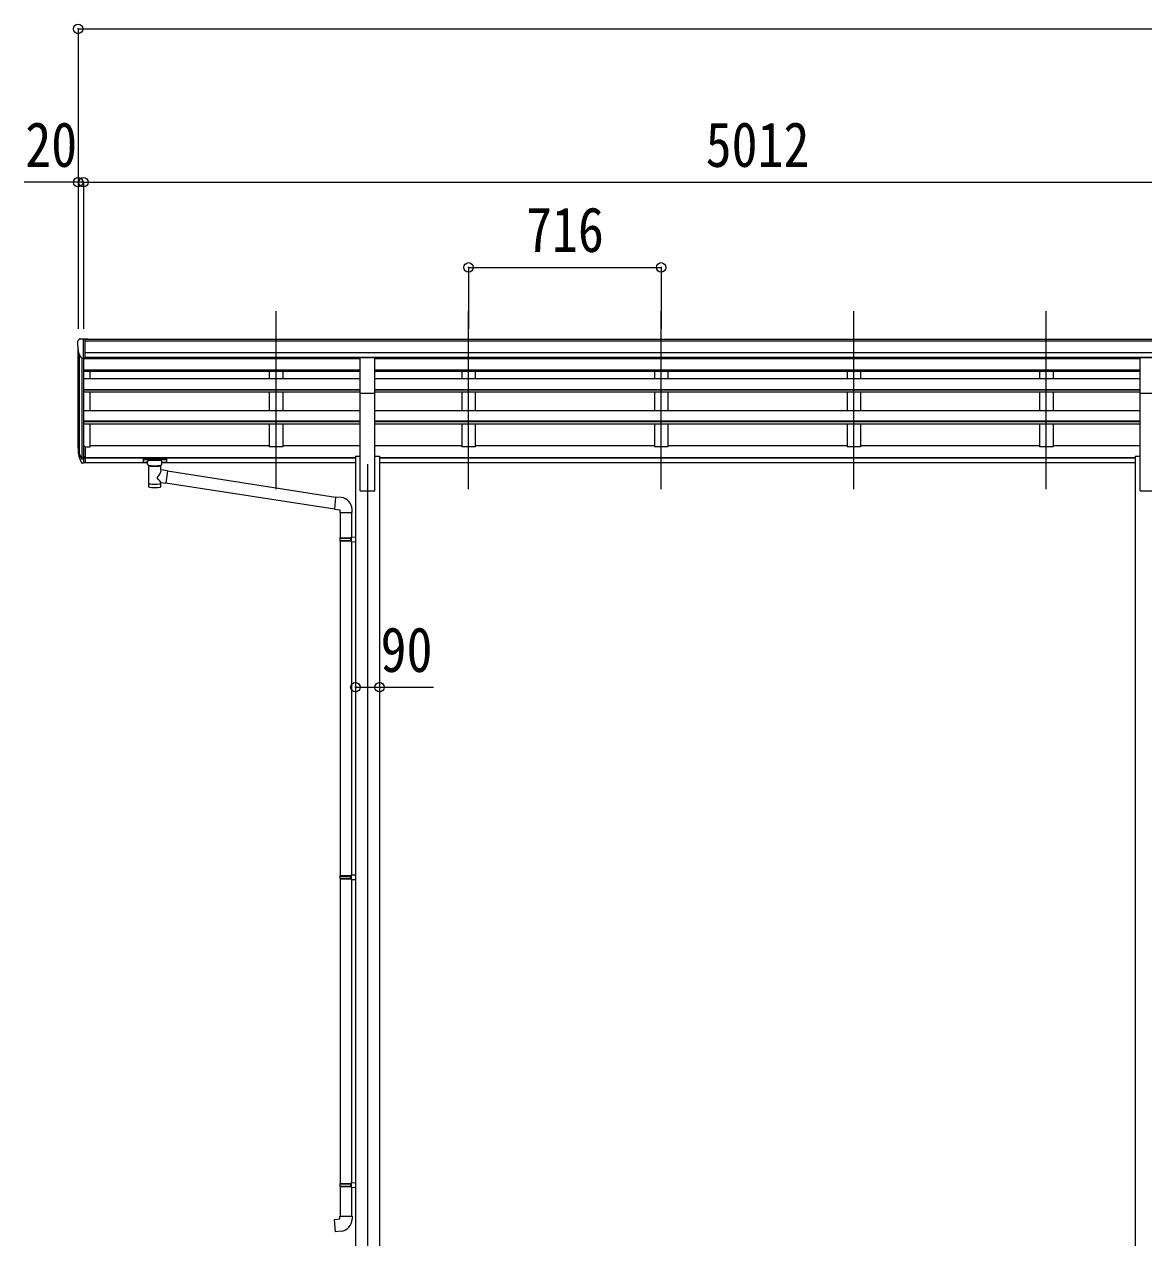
# Model space of a CAD drawing. Units: millimetres at full size. Extents: x -9783 to 9892, y -6828 to 6752.
# Drawn here: x -3177 to 986, y -3782 to 731 of the extents above; entities that cross this region are included whole.
import ezdxf
from ezdxf.enums import TextEntityAlignment as Align

# ---------------------------------------------------------------- set-up
doc = ezdxf.new("R2010")
doc.units = ezdxf.units.MM
doc.header["$LTSCALE"] = 35
doc.header["$PDMODE"] = 32
doc.header["$PDSIZE"] = 35
for name, color, linetype, lineweight in [('0-1_本体', 4, 'Continuous', 9), ('0-2_部品', 7, 'Continuous', 9), ('0-8_PARTS2', 2, 'Continuous', 9), ('0-A_寸法', 6, 'Continuous', 9)]:
    doc.layers.add(name, color=color, linetype=linetype, lineweight=lineweight)
doc.styles.add('ＭＳ ゴシック', font='')
doc.styles.get('ＭＳ ゴシック').set_extended_font_data('MS Gothic')

msp = doc.modelspace()

# ---------------------------------------------------------------- linework, layer by layer
at = {"layer": '0-1_本体'}
for p, q in [((-2950.15, -440.57), (2038.85, -440.57)), ((-2950.15, -445.92), (2038.85, -445.92)), ((-2976.65, -841.56), (-2976.65, -477.32)), ((-2972.36, -496.12), (-2972.36, -865.83)), ((-2950.15, -489.45), (2048.85, -489.45)), ((-2962.65, -511.47), (-2962.65, -883.83)), ((-2956.65, -511.95), (-2956.65, -839.39)), ((-2956.65, -511.96), (-1928.15, -511.96)), ((-2950.15, -507.12), (2048.85, -507.12)), ((-1928.15, -509.49), (-2950.15, -509.49)), ((-2265.65, -509.49), (-2265.65, -511.96)), ((-2215.65, -509.49), (-2215.65, -511.96)), ((-1873.15, -509.49), (971.85, -509.49)), ((-1873.15, -511.96), (971.85, -511.96)), ((-1549.65, -509.49), (-1549.65, -511.96)), ((-1499.65, -509.49), (-1499.65, -511.96)), ((-833.65, -509.49), (-833.65, -511.96)), ((-783.65, -509.49), (-783.65, -511.96)), ((-117.65, -509.49), (-117.65, -511.96)), ((-67.65, -509.49), (-67.65, -511.96)), ((598.35, -509.49), (598.35, -511.96)), ((648.35, -509.49), (648.35, -511.96)), ((-2956.65, -554.15), (-1928.15, -554.15)), ((-2956.65, -555.55), (-1928.15, -555.55)), ((-2956.65, -559.24), (-1928.15, -559.24)), ((-2956.65, -586.48), (-1928.15, -586.48)), ((-2931.65, -586.48), (-2931.65, -559.24)), ((-2265.65, -559.24), (-2265.65, -586.48)), ((-2215.65, -559.24), (-2215.65, -586.48)), ((-1873.15, -554.15), (971.85, -554.15)), ((-1873.15, -555.55), (971.85, -555.55)), ((-1873.15, -559.24), (971.85, -559.24)), ((-1873.15, -586.48), (971.85, -586.48)), ((-1549.65, -559.24), (-1549.65, -586.48)), ((-1499.65, -559.24), (-1499.65, -586.48)), ((-833.65, -559.24), (-833.65, -586.48)), ((-783.65, -559.24), (-783.65, -586.48)), ((-117.65, -559.24), (-117.65, -586.48)), ((-67.65, -559.24), (-67.65, -586.48)), ((598.35, -559.24), (598.35, -586.48)), ((648.35, -559.24), (648.35, -586.48)), ((-2956.65, -627.21), (-1928.15, -627.21)), ((-2956.65, -628.7), (-1928.15, -628.7)), ((-1873.15, -627.21), (971.85, -627.21)), ((-1873.15, -628.7), (971.85, -628.7)), ((-2956.65, -635.51), (-1928.15, -635.51)), ((-2931.65, -704.99), (-2931.65, -635.51)), ((-2265.65, -635.51), (-2265.65, -704.99)), ((-2215.65, -635.51), (-2215.65, -704.99)), ((-1928.15, -1004.69), (-1928.15, -640.75)), ((-1873.15, -635.51), (971.85, -635.51)), ((-1873.15, -1004.69), (-1873.15, -640.75)), ((-1549.65, -635.51), (-1549.65, -704.99)), ((-1499.65, -635.51), (-1499.65, -704.99)), ((-833.65, -635.51), (-833.65, -704.99)), ((-783.65, -635.51), (-783.65, -704.99)), ((-117.65, -635.51), (-117.65, -704.99)), ((-67.65, -635.51), (-67.65, -704.99)), ((598.35, -635.51), (598.35, -704.99)), ((648.35, -635.51), (648.35, -704.99)), ((971.85, -1004.69), (971.85, -640.75)), ((-2956.65, -704.99), (-1928.15, -704.99)), ((-1873.15, -704.99), (971.85, -704.99)), ((-2956.65, -744.31), (-1928.15, -744.31)), ((-2956.65, -745.79), (-1928.15, -745.79)), ((-2956.65, -755.27), (-1928.15, -755.27)), ((-2931.65, -840.22), (-2931.65, -755.27)), ((-2265.65, -755.27), (-2265.65, -840.22)), ((-1873.15, -744.31), (971.85, -744.31)), ((-1873.15, -745.79), (971.85, -745.79)), ((-1873.15, -755.27), (971.85, -755.27)), ((-1549.65, -755.27), (-1549.65, -840.22)), ((-833.65, -755.27), (-833.65, -840.22)), ((-117.65, -755.27), (-117.65, -840.22)), ((598.35, -755.27), (598.35, -840.22)), ((-2950.15, -840.22), (-2931.65, -840.22)), ((-2931.65, -835.42), (-2265.65, -835.42)), ((-2215.65, -835.42), (-1928.15, -835.42)), ((-1873.15, -835.42), (-1549.65, -835.42)), ((-1499.65, -835.42), (-833.65, -835.42)), ((-783.65, -835.42), (-117.65, -835.42)), ((-67.65, -835.42), (598.35, -835.42)), ((648.35, -835.42), (971.85, -835.42)), ((-2950.15, -879.73), (-1945.65, -879.73)), ((-2950.15, -881.11), (-1945.65, -881.11)), ((-2950.15, -898.28), (-2718.65, -898.28)), ((-2664.65, -898.28), (-1945.65, -898.28)), ((-1945.65, -874.69), (-1928.15, -874.69)), ((-1945.65, -874.69), (-1945.65, -4354.69)), ((-1873.15, -874.69), (-1855.65, -874.69)), ((-1855.65, -874.69), (-1855.65, -4354.69)), ((-1855.65, -879.73), (954.35, -879.73)), ((-1855.65, -881.11), (954.35, -881.11)), ((-1855.65, -898.28), (954.35, -898.28)), ((954.35, -874.69), (971.85, -874.69)), ((954.35, -874.69), (954.35, -4354.69)), ((-1928.15, -1004.69), (-1873.15, -1004.69)), ((971.85, -1004.69), (1026.85, -1004.69))]:
    msp.add_line(p, q, dxfattribs=at)
for points in [[(-2215.65, -755.27), (-2215.65, -840.22), (-2265.65, -840.22)], [(-1499.65, -755.27), (-1499.65, -840.22), (-1549.65, -840.22)], [(-783.65, -755.27), (-783.65, -840.22), (-833.65, -840.22)], [(-67.65, -755.27), (-67.65, -840.22), (-117.65, -840.22)], [(648.35, -755.27), (648.35, -840.22), (598.35, -840.22)]]:
    msp.add_lwpolyline(points, dxfattribs=at)
at = {"layer": '0-2_部品'}
for p, q in [((-2978.65, -448.34), (-2978.65, -448.97)), ((-2971.74, -439.53), (-2975.81, -445.34)), ((-2968.65, -438.97), (-2970.98, -439.11)), ((-2968.65, -438.97), (-2950.15, -438.97)), ((-2956.65, -511.95), (-2956.65, -438.97)), ((-2950.15, -438.97), (-2940.15, -439.05)), ((-2950.15, -510.95), (-2950.15, -438.97)), ((-2940.15, -440.57), (-2940.15, -439.05)), ((-2964.27, -510.14), (-2973.55, -494.07)), ((-2956.65, -511.95), (-2961.86, -511.63)), ((-2950.15, -510.95), (-2956.65, -510.95)), ((-1928.15, -508.83), (-1873.15, -508.83)), ((-1928.15, -640.91), (-1928.15, -508.83)), ((-1873.15, -640.91), (-1873.15, -508.83)), ((971.85, -508.83), (1026.85, -508.83)), ((971.85, -640.91), (971.85, -508.83)), ((-1928.15, -640.91), (-1873.15, -640.91)), ((971.85, -640.91), (1026.85, -640.91)), ((-2956.65, -839.39), (-2956.65, -901.28)), ((-2950.15, -839.39), (-2956.65, -839.39)), ((-2950.15, -839.39), (-2950.15, -900.46)), ((-2974.26, -865.44), (-2964.09, -884.61)), ((-2963.08, -883.36), (-2972.84, -864.94)), ((-2971.67, -882.29), (-2964.09, -899.78)), ((-2956.65, -884.11), (-2961.78, -884.11)), ((-2956.65, -886.11), (-2961.49, -886.11)), ((-2956.65, -901.28), (-2961.49, -901.28)), ((-2950.15, -877.71), (-2956.65, -877.71)), ((-2950.15, -883.11), (-2956.65, -883.11)), ((-2950.15, -900.46), (-2956.65, -900.46)), ((-2735.15, -886.17), (-2735.15, -896.93)), ((-2735.15, -886.36), (-2735.15, -887.9)), ((-2733.15, -885.51), (-2650.15, -885.51)), ((-2733.15, -887.68), (-2650.15, -887.68)), ((-2733.15, -897.59), (-2718.65, -897.59)), ((-2718.65, -904.4), (-2718.65, -894.13)), ((-2664.65, -904.4), (-2664.65, -894.13)), ((-2664.65, -897.59), (-2650.15, -897.59)), ((-2648.15, -886.17), (-2648.15, -896.93)), ((-2714.55, -908.9), (-2714.57, -989.19)), ((-2668.75, -926.47), (-2668.75, -908.89)), ((-2643.53, -930.38), (-2668.75, -926.47)), ((-2643.53, -930.38), (-2650.55, -975.64)), ((-2643.53, -930.38), (-2019.56, -1027.18)), ((-2668.73, -989.19), (-2668.75, -972.57)), ((-2668.75, -972.82), (-2650.55, -975.64)), ((-2023.57, -1073), (-2650.55, -975.64)), ((-1998.73, -1029), (-2019.56, -1027.18)), ((-1957.65, -1084.75), (-1957.65, -1073.83)), ((-2003.65, -1084.75), (-1957.65, -1084.75)), ((-2001.65, -1084.75), (-2001.65, -1178.75)), ((-1959.65, -1084.75), (-1959.65, -1176.19)), ((-2003.65, -1180.75), (-2002.65, -1178.75)), ((-2003.65, -1180.75), (-1959.65, -1180.75)), ((-2003.65, -1180.75), (-2003.65, -1188.75)), ((-2003.65, -1188.75), (-1959.65, -1188.75)), ((-2003.65, -1188.75), (-2002.65, -1190.75)), ((-2002.65, -1178.75), (-1959.65, -1178.75)), ((-2002.65, -1190.75), (-1959.65, -1190.75)), ((-2001.65, -1190.75), (-2001.65, -2434.94)), ((-1964.13, -1180.75), (-1964.55, -1178.75)), ((-1961.65, -1176.25), (-1945.65, -1175.78)), ((-1961.65, -1178.25), (-1961.65, -1176.25)), ((-1961.65, -1178.25), (-1959.65, -1178.25)), ((-1961.65, -1193.25), (-1961.65, -1191.25)), ((-1961.65, -1193.25), (-1945.65, -1193.72)), ((-1959.65, -1193.31), (-1959.65, -2432.38)), ((-1945.65, -1175.78), (-1945.65, -1193.72)), ((-2003.65, -2436.94), (-2002.65, -2434.94)), ((-2003.65, -2436.94), (-1959.65, -2436.94)), ((-2003.65, -2436.94), (-2003.65, -2444.94)), ((-2002.65, -2434.94), (-1959.65, -2434.94)), ((-1964.13, -2436.94), (-1964.55, -2434.94)), ((-1961.65, -2432.44), (-1945.65, -2431.96)), ((-1961.65, -2434.44), (-1961.65, -2432.44)), ((-1961.65, -2434.44), (-1959.65, -2434.44)), ((-1945.65, -2431.96), (-1945.65, -2449.91)), ((-2003.65, -2444.94), (-1959.65, -2444.94)), ((-2003.65, -2444.94), (-2002.65, -2446.94)), ((-2002.65, -2446.94), (-1959.65, -2446.94)), ((-2001.65, -2446.94), (-2001.65, -3580.1)), ((-1961.65, -2449.44), (-1961.65, -2447.44)), ((-1961.65, -2449.44), (-1945.65, -2449.91)), ((-1959.65, -2449.49), (-1959.65, -3577.54)), ((-2003.65, -3582.1), (-2002.65, -3580.1)), ((-2003.65, -3582.1), (-1959.65, -3582.1)), ((-2003.65, -3582.1), (-2003.65, -3590.1)), ((-2003.65, -3590.1), (-1959.65, -3590.1)), ((-2003.65, -3590.1), (-2002.65, -3592.1)), ((-2002.65, -3580.1), (-1959.65, -3580.1)), ((-2002.65, -3592.1), (-1959.65, -3592.1)), ((-2001.65, -3592.1), (-2001.65, -3702.1)), ((-1964.13, -3582.1), (-1964.55, -3580.1)), ((-1961.65, -3577.6), (-1945.65, -3577.12)), ((-1961.65, -3579.6), (-1961.65, -3577.6)), ((-1961.65, -3579.6), (-1959.65, -3579.6)), ((-1961.65, -3594.6), (-1961.65, -3592.6)), ((-1961.65, -3594.6), (-1945.65, -3595.07)), ((-1959.65, -3594.65), (-1959.65, -3702.1)), ((-1945.65, -3577.12), (-1945.65, -3595.07)), ((-2003.65, -3702.1), (-1957.65, -3702.1)), ((-2003.65, -3712.1), (-2003.65, -3702.1)), ((-1957.65, -3702.1), (-1957.65, -3713.01))]:
    msp.add_line(p, q, dxfattribs=at)
for points in [[(-2735.15, -886.17), (-2735.11, -885.97), (-2735.03, -885.84), (-2734.93, -885.74), (-2734.83, -885.68), (-2734.71, -885.64), (-2734.41, -885.58), (-2733.92, -885.53), (-2733.38, -885.51), (-2733.15, -885.51)], [(-2735.15, -896.93), (-2735.11, -897.12), (-2735.03, -897.26), (-2734.93, -897.36), (-2734.83, -897.42), (-2734.71, -897.46), (-2734.41, -897.52), (-2733.92, -897.57), (-2733.38, -897.59), (-2733.15, -897.59)], [(-2650.15, -885.51), (-2649.8, -885.51), (-2649.27, -885.54), (-2648.82, -885.59), (-2648.51, -885.66), (-2648.34, -885.76), (-2648.22, -885.9), (-2648.16, -886.08), (-2648.15, -886.17)], [(-2650.15, -897.59), (-2649.8, -897.59), (-2649.27, -897.56), (-2648.82, -897.51), (-2648.51, -897.44), (-2648.34, -897.34), (-2648.22, -897.2), (-2648.16, -897.02), (-2648.15, -896.93)], [(-2718.61, -904.34), (-2718.63, -904.7), (-2718.39, -905.66), (-2717.87, -906.54), (-2717.06, -907.38), (-2715.95, -908.18), (-2714.55, -908.9)], [(-2668.75, -908.89), (-2668.52, -908.8), (-2667.16, -908.06), (-2666.05, -907.21), (-2665.29, -906.35), (-2664.83, -905.45), (-2664.66, -904.56)], [(-2019.56, -1027.18), (-2023.57, -1073), (-2003.65, -1074.75), (-2003.65, -1084.75)], [(-1964.13, -1180.75), (-1964.13, -1188.75), (-1964.55, -1190.75)], [(-1961.65, -1191.25), (-1959.65, -1191.25), (-1959.65, -1178.25)], [(-1964.13, -2436.94), (-1964.13, -2444.94), (-1964.55, -2446.94)], [(-1961.65, -2447.44), (-1959.65, -2447.44), (-1959.65, -2434.44)], [(-1964.13, -3582.1), (-1964.13, -3590.1), (-1964.55, -3592.1)], [(-1961.65, -3592.6), (-1959.65, -3592.6), (-1959.65, -3579.6)], [(-1998.73, -3757.84), (-2019.56, -3759.66), (-2023.57, -3713.84), (-2003.65, -3712.1)]]:
    msp.add_lwpolyline(points, dxfattribs=at)
for centre, radius, start, end in [((-2975.65, -448.34), 3, 93, 180), ((-2776.65, -448.97), 202, 180, 192.90261), ((-2970.92, -440.11), 1, 93.5, 145), ((-2961.67, -508.64), 3, 210, 266.5), ((-2887.99, -843.27), 89.07, 174.49576, 194.41188), ((-2888.7, -838.99), 88.05, 177.22392, 197.21071), ((-2843.43, -846.21), 133.22, 183.27987, 195.71302), ((-2961.49, -883.11), 3, 210, 270), ((-2961.49, -898.28), 3, 210, 270), ((-2961.78, -882.61), 1.5, 210, 270), ((-2002.65, -1073.83), 45, 0, 85), ((-2002.65, -3713.01), 45, 275, 0)]:
    msp.add_arc(centre, radius, start, end, dxfattribs=at)
for centre, major_axis, ratio, start_param, end_param in [((-2733.15, -887.9), (2, 0), 0.109601, 1.5707963, 3.1415927), ((-2691.65, -894.13), (27, 0), 0.122176, 6.2831853, 9.424778), ((-2650.15, -887.9), (2, 0), 0.109601, 0, 1.5707963), ((-2691.64, -909.35), (-22.91, 0.42), 0.072511, 0.0008029, 1.5715993), ((-2691.64, -910.98), (-22.91, 0.42), 0.072511, 0.0008029, 1.5715993), ((-2691.66, -909.35), (22.92, 0.42), 0.07247, 4.71158, 6.2823764), ((-2691.66, -910.98), (22.92, 0.42), 0.07247, 4.71158, 6.2823764), ((-2691.65, -953.01), (-22.81, -26.62), 0.234429, 1.6855472, 3.1268519), ((-2680.65, -904.4), (16, 0), 0.361356, 6.2636979, 6.2831853), ((-2691.65, -989.19), (22.92, 0), 0.101955, 3.1415499, 6.2833984), ((-2691.65, -976.75), (22.91, 0), 0.122865, 3.1415927, 6.2831853), ((-2689.09, -950.37), (20.32, -22.25), 0.045535, 0.0389954, 1.3075346)]:
    msp.add_ellipse(centre, major_axis=major_axis, ratio=ratio, start_param=start_param, end_param=end_param, dxfattribs=at)
at = {"layer": '0-8_PARTS2'}
for p, q in [((-2240.65, -998.49), (-2240.65, -335.96)), ((-1524.65, -998.49), (-1524.65, -335.96)), ((-808.65, -998.49), (-808.65, -335.96)), ((-92.65, -998.49), (-92.65, -335.96)), ((623.35, -998.49), (623.35, -335.96)), ((-1900.65, -904.69), (-1900.65, -4454.69))]:
    msp.add_line(p, q, dxfattribs=at)
at = {"layer": '0-A_寸法'}
for p, q in [((-2976.65, 713.62), (-2976.65, -401.95)), ((-2976.65, 713.62), (7087.35, 713.62)), ((-2976.65, 143.67), (-3176.65, 143.67)), ((-2976.65, 143.67), (-2976.65, -401.95)), ((-2956.65, 143.67), (-2976.65, 143.67)), ((-2956.65, 143.67), (-2956.65, -401.95)), ((-2956.65, 143.67), (-2956.65, -401.95)), ((-2956.65, 143.67), (2055.35, 143.67)), ((-1524.65, -172.95), (-1524.65, -401.95)), ((-1524.65, -172.95), (-808.65, -172.95)), ((-808.65, -172.95), (-808.65, -401.95)), ((-1945.65, -1734.87), (-1855.65, -1734.87)), ((-1855.65, -1734.87), (-1655.65, -1734.87))]:
    msp.add_line(p, q, dxfattribs=at)
for p in [(-2976.65, 713.62), (-2976.65, 143.67), (-2956.65, 143.67), (-1524.65, -172.95), (-808.65, -172.95), (-1945.65, -1734.87), (-1855.65, -1734.87)]:
    msp.add_point(p, dxfattribs=at)

# ---------------------------------------------------------------- texts
at = {"layer": '0-A_寸法', "color": 7, "style": 'ＭＳ ゴシック', "width": 0.85}
for s, p in [('20', (-3172.9, 150.67)), ('5012', (-643.15, 150.67)), ('716', (-1311.02, -165.95)), ('90', (-1851.9, -1727.87))]:
    msp.add_text(s, height=166.8, dxfattribs=at).set_placement(p, align=Align.BOTTOM_LEFT)

doc.saveas('drawing.dxf')
